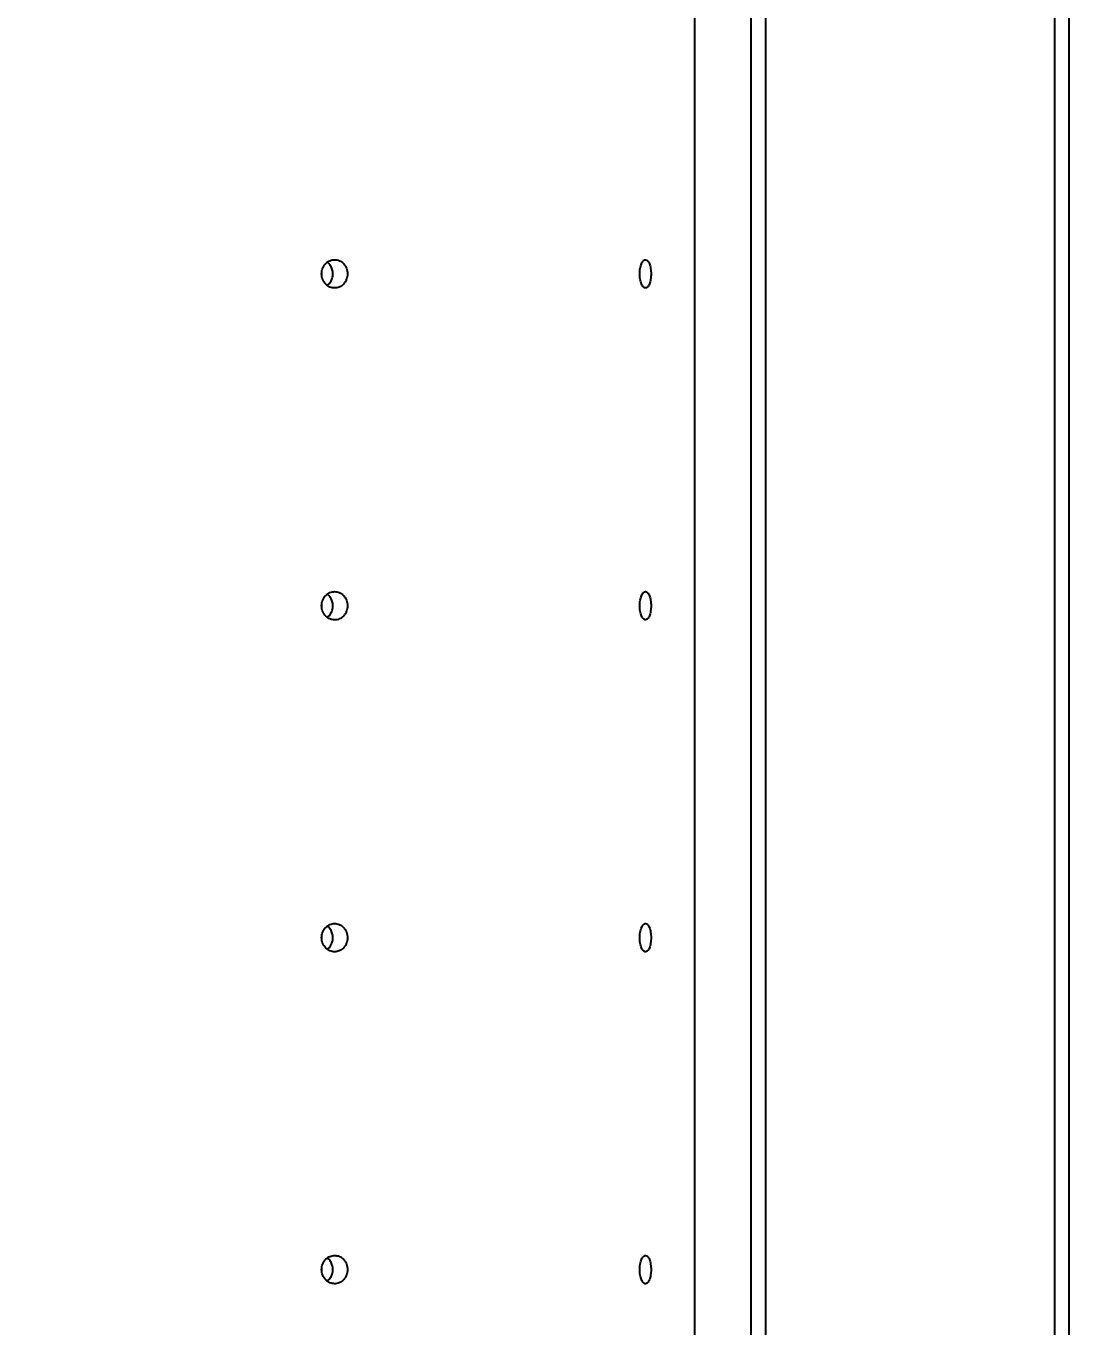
# Model space of a CAD drawing. Header units: millimetres. Extents: x -6549 to -609, y -17178 to -12978.
# Drawn here: x -5417.9 to -5268.1, y -14127.6 to -13943.3 of the extents above; entities that cross this region are included whole.
import ezdxf

# ---------------------------------------------------------------- set-up
doc = ezdxf.new("R2010")
doc.units = ezdxf.units.MM
doc.header["$PDSIZE"] = -1
doc.layers.add('WYMIAR', color=96, linetype='Continuous')
doc.dimstyles.new('1-1', dxfattribs={"dimtxt": 30, "dimasz": 25, "dimexe": 6.25, "dimexo": 30, "dimgap": 20.625, "dimtad": 1, "dimdec": 1, "dimtxsty": 'Standard', "dimcen": 0, "dimclrd": 2, "dimclre": 2, "dimclrt": 2, "dimadec": 0, "dimazin": 0, "dimtfac": 1, "dimtdec": 1, "dimtmove": 0, "dimatfit": 3, "dimfxl": 0, "dimarcsym": 0})

# ---------------------------------------------------------------- blocks, each defined once
blk = doc.blocks.new('front')
for p, q in [((-10145.45, -15192.95), (-10145.45, -14566.95)), ((-10143.45, -14566.95), (-10143.45, -15192.95)), ((-10102.45, -15417.95), (-10102.45, -14566.95)), ((-10100.45, -14566.95), (-10100.45, -15417.95)), ((-10153.45, -15129.95), (-10153.45, -14700.82)), ((-10206.31, -14890.02), (-10206.28, -14889.57)), ((-10206.31, -14937.02), (-10206.28, -14936.57)), ((-10206.31, -14984.02), (-10206.28, -14983.57)), ((-10206.31, -15031.02), (-10206.28, -15030.57))]:
    blk.add_line(p, q)
for points, knots in [([(-10206.32, -14889.95), (-10206.32, -14890.09), (-10206.31, -14890.23), (-10206.25, -14890.5), (-10206.21, -14890.64), (-10206.06, -14891.01), (-10205.91, -14891.23), (-10205.65, -14891.5), (-10205.55, -14891.58), (-10205.35, -14891.71), (-10205.25, -14891.77), (-10204.93, -14891.9), (-10204.71, -14891.95), (-10204.25, -14891.95), (-10204.03, -14891.91), (-10203.61, -14891.72), (-10203.41, -14891.59), (-10203.15, -14891.32), (-10203.07, -14891.22), (-10202.93, -14891.01), (-10202.87, -14890.89), (-10202.77, -14890.64), (-10202.73, -14890.51), (-10202.68, -14890.24), (-10202.66, -14890.1), (-10202.66, -14889.67), (-10202.71, -14889.39), (-10202.86, -14889.02), (-10202.93, -14888.9), (-10203.07, -14888.68), (-10203.14, -14888.58), (-10203.32, -14888.4), (-10203.41, -14888.32), (-10203.61, -14888.19), (-10203.71, -14888.13), (-10203.92, -14888.04), (-10204.03, -14888), (-10204.25, -14887.96), (-10204.37, -14887.95), (-10204.59, -14887.95), (-10204.7, -14887.96), (-10204.93, -14888.01), (-10205.04, -14888.04), (-10205.25, -14888.13), (-10205.35, -14888.19), (-10205.55, -14888.32), (-10205.65, -14888.4), (-10205.82, -14888.58), (-10205.9, -14888.68), (-10206.04, -14888.89), (-10206.11, -14889.01), (-10206.21, -14889.26), (-10206.25, -14889.39), (-10206.31, -14889.66), (-10206.32, -14889.81), (-10206.32, -14889.95)], [0, 0, 0, 0, 0.03125, 0.03125, 0.0625, 0.0625, 0.125, 0.125, 0.15625, 0.15625, 0.1875, 0.1875, 0.25, 0.25, 0.3125, 0.3125, 0.375, 0.375, 0.40625, 0.40625, 0.4375, 0.4375, 0.46875, 0.46875, 0.5, 0.5, 0.5625, 0.5625, 0.59375, 0.59375, 0.625, 0.625, 0.65625, 0.65625, 0.6875, 0.6875, 0.71875, 0.71875, 0.75, 0.75, 0.78125, 0.78125, 0.8125, 0.8125, 0.84375, 0.84375, 0.875, 0.875, 0.90625, 0.90625, 0.9375, 0.9375, 0.96875, 0.96875, 1, 1, 1, 1]), ([(-10205.52, -14891.55), (-10205.43, -14891.49), (-10205.15, -14891.32), (-10204.86, -14890.79), (-10204.7, -14890.12), (-10204.75, -14889.48), (-10204.96, -14888.92), (-10205.22, -14888.52), (-10205.44, -14888.38), (-10205.52, -14888.33)], [0, 0, 0, 0, 0.094416, 0.291703, 0.462519, 0.615948, 0.765755, 0.923613, 1, 1, 1, 1]), ([(-10161.25, -14889.95), (-10161.25, -14890.08), (-10161.25, -14890.22), (-10161.23, -14890.47), (-10161.21, -14890.6), (-10161.16, -14890.85), (-10161.14, -14890.96), (-10161.08, -14891.18), (-10161.04, -14891.28), (-10160.92, -14891.56), (-10160.83, -14891.7), (-10160.68, -14891.85), (-10160.63, -14891.89), (-10160.53, -14891.94), (-10160.48, -14891.95), (-10160.38, -14891.95), (-10160.32, -14891.94), (-10160.22, -14891.89), (-10160.17, -14891.85), (-10160.08, -14891.75), (-10160.03, -14891.69), (-10159.95, -14891.55), (-10159.91, -14891.47), (-10159.84, -14891.28), (-10159.8, -14891.18), (-10159.75, -14890.97), (-10159.72, -14890.85), (-10159.68, -14890.6), (-10159.67, -14890.48), (-10159.65, -14890.22), (-10159.64, -14890.08), (-10159.64, -14889.68), (-10159.66, -14889.42), (-10159.72, -14889.05), (-10159.75, -14888.93), (-10159.8, -14888.72), (-10159.84, -14888.61), (-10159.91, -14888.43), (-10159.95, -14888.35), (-10160.03, -14888.21), (-10160.08, -14888.15), (-10160.22, -14888), (-10160.32, -14887.95), (-10160.48, -14887.95), (-10160.53, -14887.96), (-10160.63, -14888.01), (-10160.68, -14888.05), (-10160.78, -14888.15), (-10160.83, -14888.21), (-10160.92, -14888.35), (-10160.96, -14888.43), (-10161.04, -14888.61), (-10161.08, -14888.71), (-10161.14, -14888.93), (-10161.16, -14889.05), (-10161.23, -14889.41), (-10161.25, -14889.68), (-10161.25, -14889.95)], [0, 0, 0, 0, 0.03125, 0.03125, 0.0625, 0.0625, 0.09375, 0.09375, 0.125, 0.125, 0.1875, 0.1875, 0.21875, 0.21875, 0.25, 0.25, 0.28125, 0.28125, 0.3125, 0.3125, 0.34375, 0.34375, 0.375, 0.375, 0.40625, 0.40625, 0.4375, 0.4375, 0.46875, 0.46875, 0.5, 0.5, 0.5625, 0.5625, 0.59375, 0.59375, 0.625, 0.625, 0.65625, 0.65625, 0.6875, 0.6875, 0.75, 0.75, 0.78125, 0.78125, 0.8125, 0.8125, 0.84375, 0.84375, 0.875, 0.875, 0.90625, 0.90625, 0.9375, 0.9375, 1, 1, 1, 1]), ([(-10206.32, -14936.95), (-10206.32, -14937.09), (-10206.31, -14937.23), (-10206.25, -14937.5), (-10206.21, -14937.64), (-10206.06, -14938.01), (-10205.91, -14938.23), (-10205.65, -14938.5), (-10205.55, -14938.58), (-10205.35, -14938.71), (-10205.25, -14938.77), (-10204.93, -14938.9), (-10204.71, -14938.95), (-10204.25, -14938.95), (-10204.03, -14938.91), (-10203.61, -14938.72), (-10203.41, -14938.59), (-10203.15, -14938.32), (-10203.07, -14938.22), (-10202.93, -14938.01), (-10202.87, -14937.89), (-10202.77, -14937.64), (-10202.73, -14937.51), (-10202.68, -14937.24), (-10202.66, -14937.1), (-10202.66, -14936.67), (-10202.71, -14936.39), (-10202.86, -14936.02), (-10202.93, -14935.9), (-10203.07, -14935.68), (-10203.14, -14935.58), (-10203.32, -14935.4), (-10203.41, -14935.32), (-10203.61, -14935.19), (-10203.71, -14935.13), (-10203.92, -14935.04), (-10204.03, -14935), (-10204.25, -14934.96), (-10204.37, -14934.95), (-10204.59, -14934.95), (-10204.7, -14934.96), (-10204.93, -14935.01), (-10205.04, -14935.04), (-10205.25, -14935.13), (-10205.35, -14935.19), (-10205.55, -14935.32), (-10205.65, -14935.4), (-10205.82, -14935.58), (-10205.9, -14935.68), (-10206.04, -14935.89), (-10206.11, -14936.01), (-10206.21, -14936.26), (-10206.25, -14936.39), (-10206.31, -14936.66), (-10206.32, -14936.81), (-10206.32, -14936.95)], [0, 0, 0, 0, 0.03125, 0.03125, 0.0625, 0.0625, 0.125, 0.125, 0.15625, 0.15625, 0.1875, 0.1875, 0.25, 0.25, 0.3125, 0.3125, 0.375, 0.375, 0.40625, 0.40625, 0.4375, 0.4375, 0.46875, 0.46875, 0.5, 0.5, 0.5625, 0.5625, 0.59375, 0.59375, 0.625, 0.625, 0.65625, 0.65625, 0.6875, 0.6875, 0.71875, 0.71875, 0.75, 0.75, 0.78125, 0.78125, 0.8125, 0.8125, 0.84375, 0.84375, 0.875, 0.875, 0.90625, 0.90625, 0.9375, 0.9375, 0.96875, 0.96875, 1, 1, 1, 1]), ([(-10205.52, -14938.55), (-10205.43, -14938.49), (-10205.15, -14938.32), (-10204.86, -14937.79), (-10204.7, -14937.12), (-10204.75, -14936.48), (-10204.96, -14935.92), (-10205.22, -14935.52), (-10205.44, -14935.38), (-10205.52, -14935.33)], [0, 0, 0, 0, 0.094418, 0.291698, 0.462518, 0.615943, 0.765753, 0.923613, 1, 1, 1, 1]), ([(-10161.25, -14936.95), (-10161.25, -14937.08), (-10161.25, -14937.22), (-10161.23, -14937.47), (-10161.21, -14937.6), (-10161.16, -14937.85), (-10161.14, -14937.96), (-10161.08, -14938.18), (-10161.04, -14938.28), (-10160.92, -14938.56), (-10160.83, -14938.7), (-10160.68, -14938.85), (-10160.63, -14938.89), (-10160.53, -14938.94), (-10160.48, -14938.95), (-10160.38, -14938.95), (-10160.32, -14938.94), (-10160.22, -14938.89), (-10160.17, -14938.85), (-10160.08, -14938.75), (-10160.03, -14938.69), (-10159.95, -14938.55), (-10159.91, -14938.47), (-10159.84, -14938.28), (-10159.8, -14938.18), (-10159.75, -14937.97), (-10159.72, -14937.85), (-10159.68, -14937.6), (-10159.67, -14937.48), (-10159.65, -14937.22), (-10159.64, -14937.08), (-10159.64, -14936.68), (-10159.66, -14936.42), (-10159.72, -14936.05), (-10159.75, -14935.93), (-10159.8, -14935.72), (-10159.84, -14935.61), (-10159.91, -14935.43), (-10159.95, -14935.35), (-10160.03, -14935.21), (-10160.08, -14935.15), (-10160.22, -14935), (-10160.32, -14934.95), (-10160.48, -14934.95), (-10160.53, -14934.96), (-10160.63, -14935.01), (-10160.68, -14935.05), (-10160.78, -14935.15), (-10160.83, -14935.21), (-10160.92, -14935.35), (-10160.96, -14935.43), (-10161.04, -14935.61), (-10161.08, -14935.71), (-10161.14, -14935.93), (-10161.16, -14936.05), (-10161.23, -14936.41), (-10161.25, -14936.68), (-10161.25, -14936.95)], [0, 0, 0, 0, 0.03125, 0.03125, 0.0625, 0.0625, 0.09375, 0.09375, 0.125, 0.125, 0.1875, 0.1875, 0.21875, 0.21875, 0.25, 0.25, 0.28125, 0.28125, 0.3125, 0.3125, 0.34375, 0.34375, 0.375, 0.375, 0.40625, 0.40625, 0.4375, 0.4375, 0.46875, 0.46875, 0.5, 0.5, 0.5625, 0.5625, 0.59375, 0.59375, 0.625, 0.625, 0.65625, 0.65625, 0.6875, 0.6875, 0.75, 0.75, 0.78125, 0.78125, 0.8125, 0.8125, 0.84375, 0.84375, 0.875, 0.875, 0.90625, 0.90625, 0.9375, 0.9375, 1, 1, 1, 1]), ([(-10206.32, -14983.95), (-10206.32, -14984.09), (-10206.31, -14984.23), (-10206.25, -14984.5), (-10206.21, -14984.64), (-10206.06, -14985.01), (-10205.91, -14985.23), (-10205.65, -14985.5), (-10205.55, -14985.58), (-10205.35, -14985.71), (-10205.25, -14985.77), (-10204.93, -14985.9), (-10204.71, -14985.95), (-10204.25, -14985.95), (-10204.03, -14985.91), (-10203.61, -14985.72), (-10203.41, -14985.59), (-10203.15, -14985.32), (-10203.07, -14985.22), (-10202.93, -14985.01), (-10202.87, -14984.89), (-10202.77, -14984.64), (-10202.73, -14984.51), (-10202.68, -14984.24), (-10202.66, -14984.1), (-10202.66, -14983.67), (-10202.71, -14983.39), (-10202.86, -14983.02), (-10202.93, -14982.9), (-10203.07, -14982.68), (-10203.14, -14982.58), (-10203.32, -14982.4), (-10203.41, -14982.32), (-10203.61, -14982.19), (-10203.71, -14982.13), (-10203.92, -14982.04), (-10204.03, -14982), (-10204.25, -14981.96), (-10204.37, -14981.95), (-10204.59, -14981.95), (-10204.7, -14981.96), (-10204.93, -14982.01), (-10205.04, -14982.04), (-10205.25, -14982.13), (-10205.35, -14982.19), (-10205.55, -14982.32), (-10205.65, -14982.4), (-10205.82, -14982.58), (-10205.9, -14982.68), (-10206.04, -14982.89), (-10206.11, -14983.01), (-10206.21, -14983.26), (-10206.25, -14983.39), (-10206.31, -14983.66), (-10206.32, -14983.81), (-10206.32, -14983.95)], [0, 0, 0, 0, 0.03125, 0.03125, 0.0625, 0.0625, 0.125, 0.125, 0.15625, 0.15625, 0.1875, 0.1875, 0.25, 0.25, 0.3125, 0.3125, 0.375, 0.375, 0.40625, 0.40625, 0.4375, 0.4375, 0.46875, 0.46875, 0.5, 0.5, 0.5625, 0.5625, 0.59375, 0.59375, 0.625, 0.625, 0.65625, 0.65625, 0.6875, 0.6875, 0.71875, 0.71875, 0.75, 0.75, 0.78125, 0.78125, 0.8125, 0.8125, 0.84375, 0.84375, 0.875, 0.875, 0.90625, 0.90625, 0.9375, 0.9375, 0.96875, 0.96875, 1, 1, 1, 1]), ([(-10205.52, -14985.55), (-10205.43, -14985.49), (-10205.15, -14985.32), (-10204.86, -14984.79), (-10204.7, -14984.12), (-10204.75, -14983.48), (-10204.96, -14982.92), (-10205.22, -14982.52), (-10205.44, -14982.38), (-10205.52, -14982.33)], [0, 0, 0, 0, 0.094418, 0.291699, 0.462515, 0.615945, 0.765755, 0.923613, 1, 1, 1, 1]), ([(-10161.25, -14983.95), (-10161.25, -14984.08), (-10161.25, -14984.22), (-10161.23, -14984.47), (-10161.21, -14984.6), (-10161.16, -14984.85), (-10161.14, -14984.96), (-10161.08, -14985.18), (-10161.04, -14985.28), (-10160.92, -14985.56), (-10160.83, -14985.7), (-10160.68, -14985.85), (-10160.63, -14985.89), (-10160.53, -14985.94), (-10160.48, -14985.95), (-10160.38, -14985.95), (-10160.32, -14985.94), (-10160.22, -14985.89), (-10160.17, -14985.85), (-10160.08, -14985.75), (-10160.03, -14985.69), (-10159.95, -14985.55), (-10159.91, -14985.47), (-10159.84, -14985.28), (-10159.8, -14985.18), (-10159.75, -14984.97), (-10159.72, -14984.85), (-10159.68, -14984.6), (-10159.67, -14984.48), (-10159.65, -14984.22), (-10159.64, -14984.08), (-10159.64, -14983.68), (-10159.66, -14983.42), (-10159.72, -14983.05), (-10159.75, -14982.93), (-10159.8, -14982.72), (-10159.84, -14982.61), (-10159.91, -14982.43), (-10159.95, -14982.35), (-10160.03, -14982.21), (-10160.08, -14982.15), (-10160.22, -14982), (-10160.32, -14981.95), (-10160.48, -14981.95), (-10160.53, -14981.96), (-10160.63, -14982.01), (-10160.68, -14982.05), (-10160.78, -14982.15), (-10160.83, -14982.21), (-10160.92, -14982.35), (-10160.96, -14982.43), (-10161.04, -14982.61), (-10161.08, -14982.71), (-10161.14, -14982.93), (-10161.16, -14983.05), (-10161.23, -14983.41), (-10161.25, -14983.68), (-10161.25, -14983.95)], [0, 0, 0, 0, 0.03125, 0.03125, 0.0625, 0.0625, 0.09375, 0.09375, 0.125, 0.125, 0.1875, 0.1875, 0.21875, 0.21875, 0.25, 0.25, 0.28125, 0.28125, 0.3125, 0.3125, 0.34375, 0.34375, 0.375, 0.375, 0.40625, 0.40625, 0.4375, 0.4375, 0.46875, 0.46875, 0.5, 0.5, 0.5625, 0.5625, 0.59375, 0.59375, 0.625, 0.625, 0.65625, 0.65625, 0.6875, 0.6875, 0.75, 0.75, 0.78125, 0.78125, 0.8125, 0.8125, 0.84375, 0.84375, 0.875, 0.875, 0.90625, 0.90625, 0.9375, 0.9375, 1, 1, 1, 1]), ([(-10206.32, -15030.95), (-10206.32, -15031.09), (-10206.31, -15031.23), (-10206.25, -15031.5), (-10206.21, -15031.64), (-10206.06, -15032.01), (-10205.91, -15032.23), (-10205.65, -15032.5), (-10205.55, -15032.58), (-10205.35, -15032.71), (-10205.25, -15032.77), (-10204.93, -15032.9), (-10204.71, -15032.95), (-10204.25, -15032.95), (-10204.03, -15032.91), (-10203.61, -15032.72), (-10203.41, -15032.59), (-10203.15, -15032.32), (-10203.07, -15032.22), (-10202.93, -15032.01), (-10202.87, -15031.89), (-10202.77, -15031.64), (-10202.73, -15031.51), (-10202.68, -15031.24), (-10202.66, -15031.1), (-10202.66, -15030.67), (-10202.71, -15030.39), (-10202.86, -15030.02), (-10202.93, -15029.9), (-10203.07, -15029.68), (-10203.14, -15029.58), (-10203.32, -15029.4), (-10203.41, -15029.32), (-10203.61, -15029.19), (-10203.71, -15029.13), (-10203.92, -15029.04), (-10204.03, -15029), (-10204.25, -15028.96), (-10204.37, -15028.95), (-10204.59, -15028.95), (-10204.7, -15028.96), (-10204.93, -15029.01), (-10205.04, -15029.04), (-10205.25, -15029.13), (-10205.35, -15029.19), (-10205.55, -15029.32), (-10205.65, -15029.4), (-10205.82, -15029.58), (-10205.9, -15029.68), (-10206.04, -15029.89), (-10206.11, -15030.01), (-10206.21, -15030.26), (-10206.25, -15030.39), (-10206.31, -15030.66), (-10206.32, -15030.81), (-10206.32, -15030.95)], [0, 0, 0, 0, 0.03125, 0.03125, 0.0625, 0.0625, 0.125, 0.125, 0.15625, 0.15625, 0.1875, 0.1875, 0.25, 0.25, 0.3125, 0.3125, 0.375, 0.375, 0.40625, 0.40625, 0.4375, 0.4375, 0.46875, 0.46875, 0.5, 0.5, 0.5625, 0.5625, 0.59375, 0.59375, 0.625, 0.625, 0.65625, 0.65625, 0.6875, 0.6875, 0.71875, 0.71875, 0.75, 0.75, 0.78125, 0.78125, 0.8125, 0.8125, 0.84375, 0.84375, 0.875, 0.875, 0.90625, 0.90625, 0.9375, 0.9375, 0.96875, 0.96875, 1, 1, 1, 1]), ([(-10205.52, -15032.55), (-10205.43, -15032.49), (-10205.15, -15032.32), (-10204.86, -15031.79), (-10204.7, -15031.12), (-10204.75, -15030.48), (-10204.96, -15029.92), (-10205.22, -15029.52), (-10205.44, -15029.38), (-10205.52, -15029.33)], [0, 0, 0, 0, 0.094418, 0.291699, 0.462515, 0.615945, 0.765755, 0.923613, 1, 1, 1, 1]), ([(-10161.25, -15030.95), (-10161.25, -15031.08), (-10161.25, -15031.22), (-10161.23, -15031.47), (-10161.21, -15031.6), (-10161.16, -15031.85), (-10161.14, -15031.96), (-10161.08, -15032.18), (-10161.04, -15032.28), (-10160.92, -15032.56), (-10160.83, -15032.7), (-10160.68, -15032.85), (-10160.63, -15032.89), (-10160.53, -15032.94), (-10160.48, -15032.95), (-10160.38, -15032.95), (-10160.32, -15032.94), (-10160.22, -15032.89), (-10160.17, -15032.85), (-10160.08, -15032.75), (-10160.03, -15032.69), (-10159.95, -15032.55), (-10159.91, -15032.47), (-10159.84, -15032.28), (-10159.8, -15032.18), (-10159.75, -15031.97), (-10159.72, -15031.85), (-10159.68, -15031.6), (-10159.67, -15031.48), (-10159.65, -15031.22), (-10159.64, -15031.08), (-10159.64, -15030.68), (-10159.66, -15030.42), (-10159.72, -15030.05), (-10159.75, -15029.93), (-10159.8, -15029.72), (-10159.84, -15029.61), (-10159.91, -15029.43), (-10159.95, -15029.35), (-10160.03, -15029.21), (-10160.08, -15029.15), (-10160.22, -15029), (-10160.32, -15028.95), (-10160.48, -15028.95), (-10160.53, -15028.96), (-10160.63, -15029.01), (-10160.68, -15029.05), (-10160.78, -15029.15), (-10160.83, -15029.21), (-10160.92, -15029.35), (-10160.96, -15029.43), (-10161.04, -15029.61), (-10161.08, -15029.71), (-10161.14, -15029.93), (-10161.16, -15030.05), (-10161.23, -15030.41), (-10161.25, -15030.68), (-10161.25, -15030.95)], [0, 0, 0, 0, 0.03125, 0.03125, 0.0625, 0.0625, 0.09375, 0.09375, 0.125, 0.125, 0.1875, 0.1875, 0.21875, 0.21875, 0.25, 0.25, 0.28125, 0.28125, 0.3125, 0.3125, 0.34375, 0.34375, 0.375, 0.375, 0.40625, 0.40625, 0.4375, 0.4375, 0.46875, 0.46875, 0.5, 0.5, 0.5625, 0.5625, 0.59375, 0.59375, 0.625, 0.625, 0.65625, 0.65625, 0.6875, 0.6875, 0.75, 0.75, 0.78125, 0.78125, 0.8125, 0.8125, 0.84375, 0.84375, 0.875, 0.875, 0.90625, 0.90625, 0.9375, 0.9375, 1, 1, 1, 1])]:
    blk.add_open_spline(points, degree=3, knots=knots)
blk = doc.blocks.new('*D26')
at = {"layer": 'Defpoints', "color": 0}
for p in [(-5563.13, -13565.27), (-5235.13, -14510.93), (-4706.36, -14510.93)]:
    blk.add_point(p, dxfattribs=at)
at = {"layer": 'WYMIAR', "color": 2, "lineweight": -2}
for p, q in [((-5533.13, -13565.27), (-4700.11, -13565.27)), ((-4706.36, -13590.27), (-4706.36, -14485.93)), ((-5205.13, -14510.93), (-4700.11, -14510.93))]:
    blk.add_line(p, q, dxfattribs=at)
at = {"layer": 'WYMIAR', "color": 2}
for points in [[(-4710.52, -13590.27), (-4702.19, -13590.27), (-4706.36, -13565.27)], [(-4710.52, -14485.93), (-4702.19, -14485.93), (-4706.36, -14510.93)]]:
    blk.add_solid(points, dxfattribs=at)
at = {"layer": 'WYMIAR', "color": 2, "insert": (-4744.48, -14038.1), "char_height": 30, "attachment_point": 5, "rotation": 90}
blk.add_mtext('945,7', dxfattribs=at)

msp = doc.modelspace()

# ---------------------------------------------------------------- block references
msp.add_blockref('front', (4830.32, 911.52))

# ---------------------------------------------------------------- dimensions: what is measured, and where the dimension line sits
at = {"layer": 'WYMIAR'}
dim = msp.add_linear_dim(base=(-4706.36, -14510.93), p1=(-5563.13, -13565.27), p2=(-5235.13, -14510.93), angle=90, dimstyle='1-1', dxfattribs=at)
dim.commit()
dim.dimension.update_dxf_attribs({"geometry": '*D26', "text_midpoint": (-4744.48, -14038.1)})

doc.saveas('drawing.dxf')
